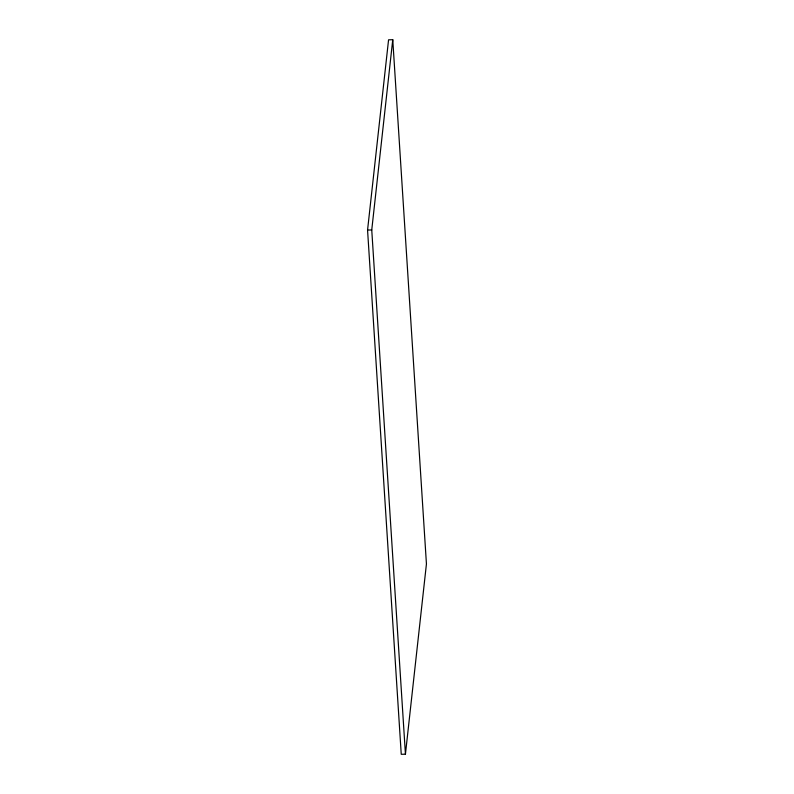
<?xml version="1.0" encoding="UTF-8"?>
<svg xmlns="http://www.w3.org/2000/svg" width="794" height="794" viewBox="0 0 794 794"><rect width="100%" height="100%" fill="white"/><g stroke="black" fill="none" stroke-linecap="round" stroke-linejoin="round"><path stroke-width="1.19" d="M367.562 230.071L388.564 39.819L392.752 39.7L426.438 563.929L405.436 754.181L401.248 754.3L367.562 230.071L371.751 229.952L392.752 39.7M371.751 229.952L405.436 754.181"/></g></svg>
